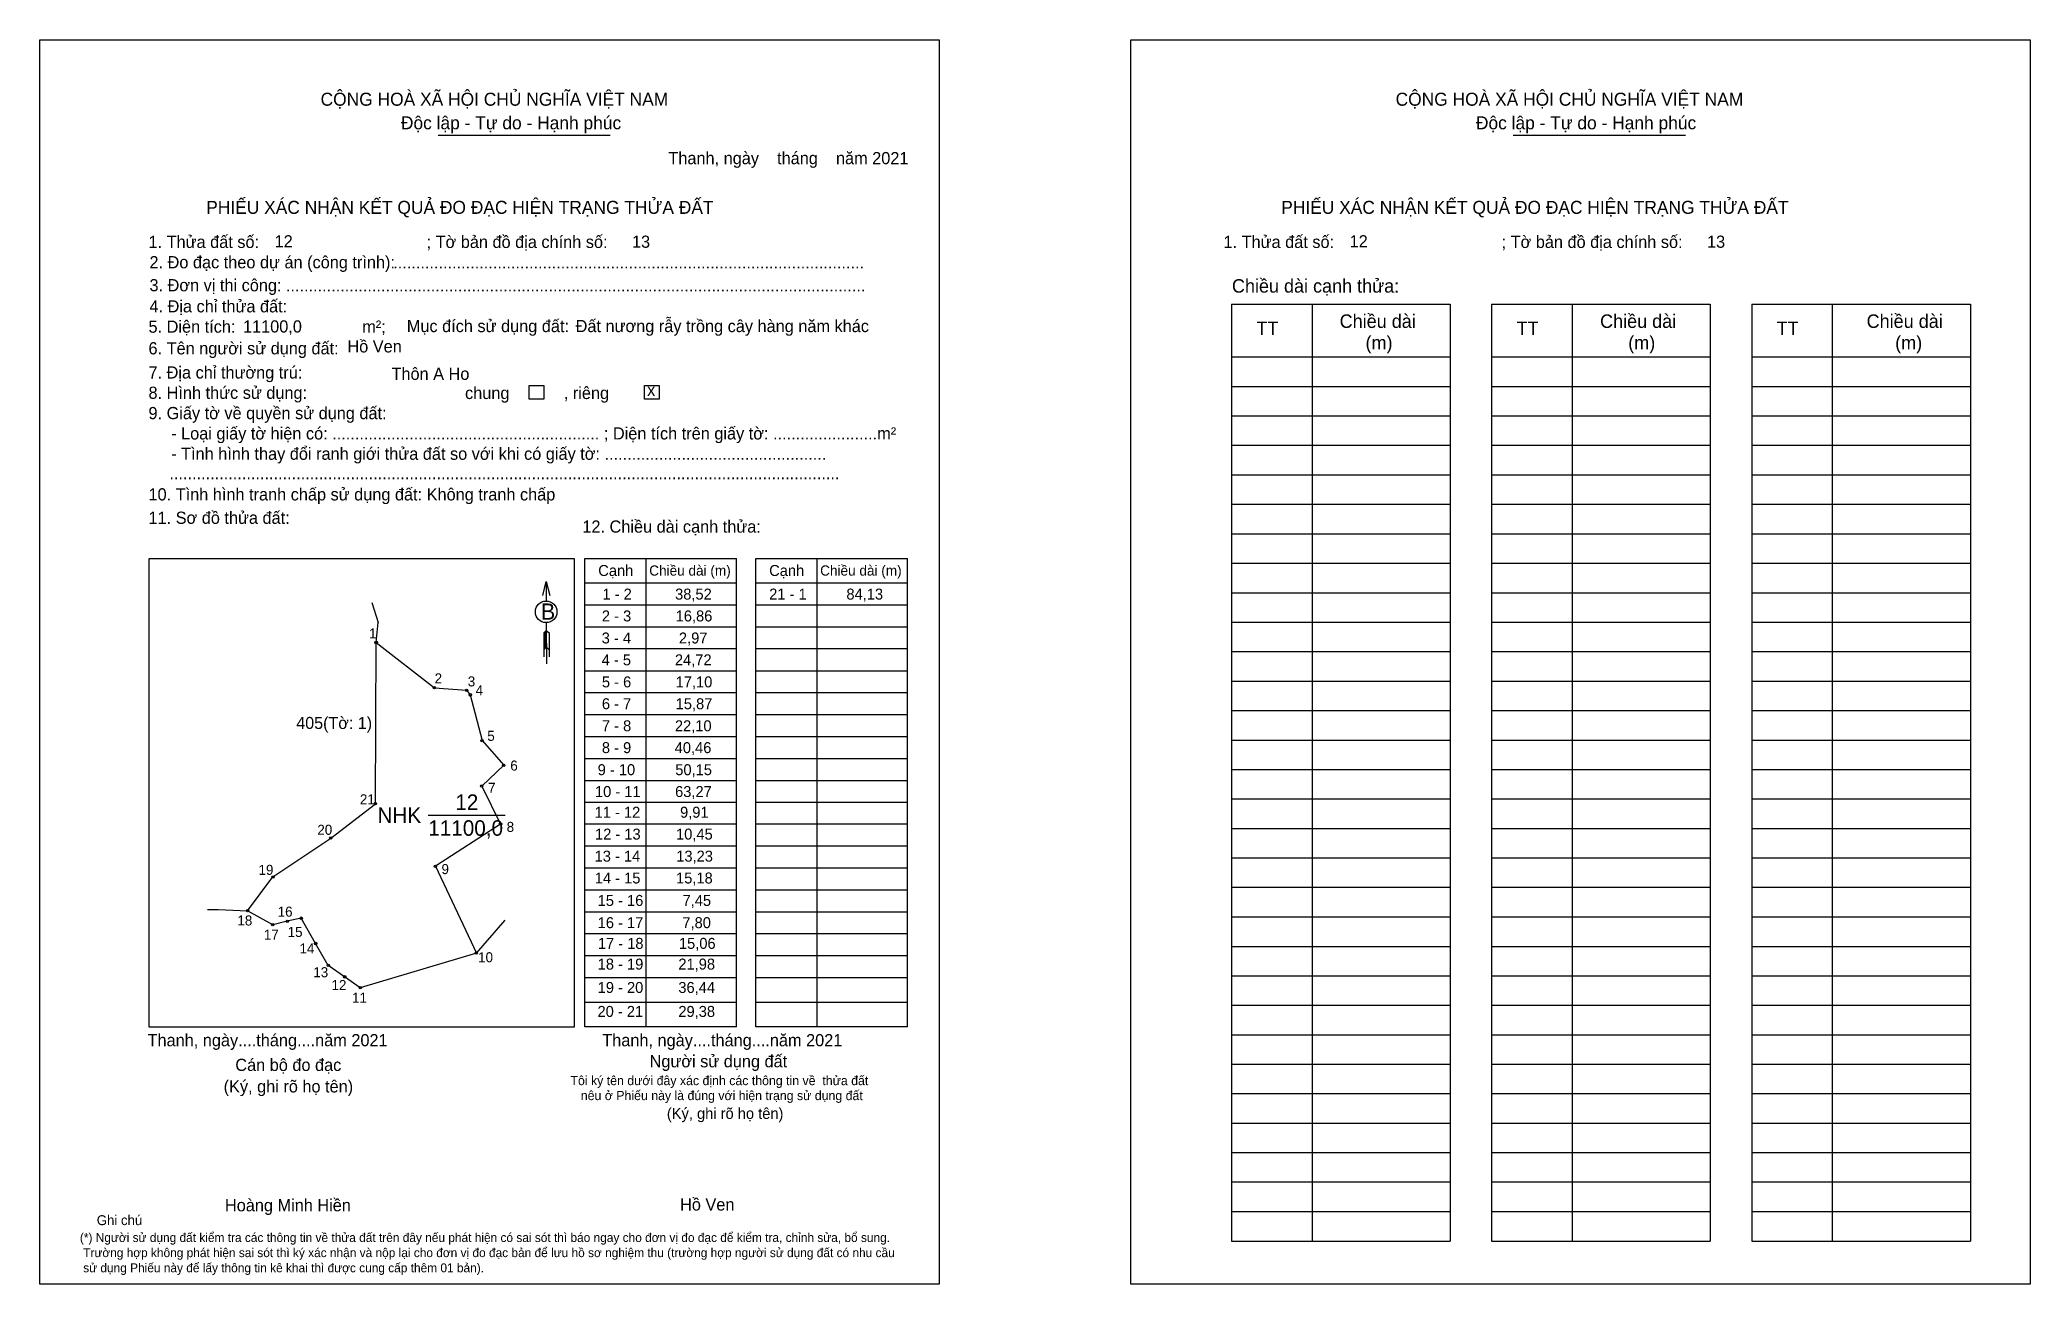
# Model space of a CAD drawing. Extents: x 545670 to 546709, y 1823440 to 1824090.
import ezdxf

# ---------------------------------------------------------------- set-up
doc = ezdxf.new("R2010")
doc.units = 0
for name, color, linetype in [('CanhThua', 7, 'Continuous'), ('kqddKhungInTrang1', 7, 'Continuous'), ('kqddKhungInTrang2', 7, 'Continuous'), ('kqddNoiDung', 7, 'Continuous'), ('kqddTemplate', 7, 'Continuous'), ('MocDinhThua', 7, 'Continuous'), ('NhanDiaChinhThua', 7, 'Continuous'), ('NhanTuCan', 7, 'Continuous'), ('RauThua', 7, 'Continuous'), ('SoHieuDinhThua', 7, 'Continuous')]:
    doc.layers.add(name, color=color, linetype=linetype)

msp = doc.modelspace()

# ---------------------------------------------------------------- linework, layer by layer
at = {"layer": 'CanhThua'}
for p, q in [((545845, 1823691.1), (545845.4, 1823775.2)), ((545845.4, 1823775.2), (545875.8, 1823751.6)), ((545875.8, 1823751.6), (545892.6, 1823750.3)), ((545892.6, 1823750.3), (545894.5, 1823747.9)), ((545894.5, 1823747.9), (545900.7, 1823724)), ((545900.7, 1823724), (545912, 1823711.2)), ((545912, 1823711.2), (545900.5, 1823700.3)), ((545900.5, 1823700.3), (545910.3, 1823680.5)), ((545821.7, 1823673.2), (545845, 1823691.1)), ((545910.3, 1823680.5), (545876.3, 1823658.5)), ((545791.5, 1823652.9), (545821.7, 1823673.2)), ((545876.3, 1823658.5), (545897.7, 1823613.2)), ((545778.3, 1823635.3), (545791.5, 1823652.9)), ((545791.4, 1823628), (545778.3, 1823635.3)), ((545799, 1823629.8), (545791.4, 1823628)), ((545806.3, 1823631.4), (545799, 1823629.8)), ((545813.8, 1823618.2), (545806.3, 1823631.4)), ((545820.4, 1823606.8), (545813.8, 1823618.2)), ((545828.9, 1823600.8), (545820.4, 1823606.8)), ((545897.7, 1823613.2), (545837.1, 1823595.1)), ((545837.1, 1823595.1), (545828.9, 1823600.8))]:
    msp.add_line(p, q, dxfattribs=at)
at = {"layer": 'kqddKhungInTrang1'}
msp.add_lwpolyline([(545669.9, 1824089.6), (546139.2, 1824089.6), (546139.2, 1823440.5), (545669.9, 1823440.5)], close=True, dxfattribs=at)
at = {"layer": 'kqddKhungInTrang2'}
msp.add_lwpolyline([(546239.3, 1824089.6), (546708.6, 1824089.6), (546708.6, 1823440.5), (546239.3, 1823440.5)], close=True, dxfattribs=at)
at = {"layer": 'kqddTemplate'}
for p, q in [((545877.7, 1824039.9), (545967.6, 1824039.9)), ((546438.8, 1824039.9), (546528.6, 1824039.9)), ((546291.8, 1823951.7), (546405.9, 1823951.7)), ((546291.8, 1823951.7), (546291.8, 1823463)), ((546333.8, 1823951.7), (546333.8, 1823463)), ((546405.9, 1823951.7), (546405.9, 1823463)), ((546427.5, 1823951.7), (546427.5, 1823463)), ((546427.5, 1823951.7), (546541.6, 1823951.7)), ((546469.5, 1823951.7), (546469.5, 1823463)), ((546541.6, 1823951.7), (546541.6, 1823463)), ((546563.3, 1823951.7), (546563.3, 1823463)), ((546563.3, 1823951.7), (546677.4, 1823951.7)), ((546605.2, 1823951.7), (546605.2, 1823463)), ((546677.4, 1823951.7), (546677.4, 1823463)), ((546291.8, 1823924.2), (546405.9, 1823924.2)), ((546427.5, 1823924.2), (546541.6, 1823924.2)), ((546563.3, 1823924.2), (546677.4, 1823924.2)), ((546291.8, 1823908.8), (546405.9, 1823908.8)), ((546427.5, 1823908.8), (546541.6, 1823908.8)), ((546563.3, 1823908.8), (546677.4, 1823908.8)), ((546291.8, 1823893.4), (546405.9, 1823893.4)), ((546427.5, 1823893.4), (546541.6, 1823893.4)), ((546563.3, 1823893.4), (546677.4, 1823893.4)), ((546291.8, 1823878.1), (546405.9, 1823878.1)), ((546427.5, 1823878.1), (546541.6, 1823878.1)), ((546563.3, 1823878.1), (546677.4, 1823878.1)), ((546291.8, 1823862.7), (546405.9, 1823862.7)), ((546427.5, 1823862.7), (546541.6, 1823862.7)), ((546563.3, 1823862.7), (546677.4, 1823862.7)), ((546291.8, 1823847.3), (546405.9, 1823847.3)), ((546427.5, 1823847.3), (546541.6, 1823847.3)), ((546563.3, 1823847.3), (546677.4, 1823847.3)), ((546291.8, 1823831.9), (546405.9, 1823831.9)), ((546427.5, 1823831.9), (546541.6, 1823831.9)), ((546563.3, 1823831.9), (546677.4, 1823831.9)), ((545954.3, 1823819.1), (546033.4, 1823819.1)), ((545954.3, 1823574.8), (545954.3, 1823819.1)), ((545986.1, 1823819.1), (545986.1, 1823574.8)), ((546033.4, 1823574.8), (546033.4, 1823819.1)), ((546043.5, 1823819.1), (546122.6, 1823819.1)), ((546043.5, 1823574.8), (546043.5, 1823819.1)), ((546075.3, 1823819.1), (546075.3, 1823574.8)), ((546122.6, 1823574.8), (546122.6, 1823819.1)), ((546291.8, 1823816.6), (546405.9, 1823816.6)), ((546427.5, 1823816.6), (546541.6, 1823816.6)), ((546563.3, 1823816.6), (546677.4, 1823816.6)), ((545934.2, 1823807.1), (545934.2, 1823796.8)), ((545954.3, 1823806.3), (546033.4, 1823806.3)), ((546043.5, 1823806.3), (546122.6, 1823806.3)), ((545954.3, 1823794.9), (546033.4, 1823794.9)), ((546043.5, 1823794.9), (546122.6, 1823794.9)), ((546291.8, 1823801.2), (546405.9, 1823801.2)), ((546427.5, 1823801.2), (546541.6, 1823801.2)), ((546563.3, 1823801.2), (546677.4, 1823801.2)), ((545934.2, 1823785.6), (545934.3, 1823764)), ((545954.3, 1823783.4), (546033.4, 1823783.4)), ((546043.5, 1823783.4), (546122.6, 1823783.4)), ((546291.8, 1823785.8), (546405.9, 1823785.8)), ((546427.5, 1823785.8), (546541.6, 1823785.8)), ((546563.3, 1823785.8), (546677.4, 1823785.8)), ((545934.2, 1823781.4), (545932.9, 1823780.2)), ((545934.2, 1823780.8), (545932.9, 1823779.6)), ((545934.2, 1823780.3), (545932.9, 1823779)), ((545932.9, 1823780.2), (545932.9, 1823767.8)), ((545934.2, 1823779.7), (545932.9, 1823778.4)), ((545934.2, 1823779.1), (545932.9, 1823777.8)), ((545934.2, 1823778.5), (545932.9, 1823777.2)), ((545934.2, 1823777.9), (545932.9, 1823776.7)), ((545934.2, 1823777.3), (545932.9, 1823776.1)), ((545934.2, 1823776.7), (545932.9, 1823775.5)), ((545934.2, 1823776.2), (545932.9, 1823774.9)), ((545934.2, 1823775.6), (545932.9, 1823774.3)), ((545934.2, 1823775), (545932.9, 1823773.7)), ((545934.3, 1823774.4), (545932.9, 1823773.1)), ((545934.3, 1823773.8), (545932.9, 1823772.6)), ((545934.3, 1823773.2), (545932.9, 1823772)), ((545934.3, 1823772.7), (545932.9, 1823771.4)), ((545934.2, 1823781.4), (545935.6, 1823780.2)), ((545934.3, 1823772.7), (545935.6, 1823771.4)), ((545935.6, 1823780.2), (545935.6, 1823767.8)), ((545954.3, 1823772), (546033.4, 1823772)), ((546043.5, 1823772), (546122.6, 1823772)), ((546291.8, 1823770.5), (546405.9, 1823770.5)), ((546427.5, 1823770.5), (546541.6, 1823770.5)), ((546563.3, 1823770.5), (546677.4, 1823770.5)), ((545954.3, 1823760.5), (546033.4, 1823760.5)), ((546043.5, 1823760.5), (546122.6, 1823760.5)), ((546291.8, 1823755.1), (546405.9, 1823755.1)), ((546427.5, 1823755.1), (546541.6, 1823755.1)), ((546563.3, 1823755.1), (546677.4, 1823755.1)), ((545954.3, 1823749.1), (546033.4, 1823749.1)), ((546043.5, 1823749.1), (546122.6, 1823749.1)), ((545954.3, 1823737.6), (546033.4, 1823737.6)), ((546043.5, 1823737.6), (546122.6, 1823737.6)), ((546291.8, 1823739.7), (546405.9, 1823739.7)), ((546427.5, 1823739.7), (546541.6, 1823739.7)), ((546563.3, 1823739.7), (546677.4, 1823739.7)), ((545954.3, 1823726.2), (546033.4, 1823726.2)), ((546043.5, 1823726.2), (546122.6, 1823726.2)), ((546291.8, 1823724.3), (546405.9, 1823724.3)), ((546427.5, 1823724.3), (546541.6, 1823724.3)), ((546563.3, 1823724.3), (546677.4, 1823724.3)), ((545954.3, 1823714.7), (546033.4, 1823714.7)), ((546043.5, 1823714.7), (546122.6, 1823714.7)), ((545954.3, 1823703.3), (546033.4, 1823703.3)), ((546043.5, 1823703.3), (546122.6, 1823703.3)), ((546291.8, 1823709), (546405.9, 1823709)), ((546427.5, 1823709), (546541.6, 1823709)), ((546563.3, 1823709), (546677.4, 1823709)), ((546033.4, 1823691.8), (545954.3, 1823691.8)), ((546122.6, 1823691.8), (546043.5, 1823691.8)), ((546291.8, 1823693.6), (546405.9, 1823693.6)), ((546427.5, 1823693.6), (546541.6, 1823693.6)), ((546563.3, 1823693.6), (546677.4, 1823693.6)), ((546033.4, 1823680.4), (545954.3, 1823680.4)), ((546122.6, 1823680.4), (546043.5, 1823680.4)), ((546033.4, 1823668.9), (545954.3, 1823668.9)), ((546122.6, 1823668.9), (546043.5, 1823668.9)), ((546291.8, 1823678.2), (546405.9, 1823678.2)), ((546427.5, 1823678.2), (546541.6, 1823678.2)), ((546563.3, 1823678.2), (546677.4, 1823678.2)), ((546291.8, 1823662.9), (546405.9, 1823662.9)), ((546427.5, 1823662.9), (546541.6, 1823662.9)), ((546563.3, 1823662.9), (546677.4, 1823662.9)), ((546033.4, 1823657.5), (545954.3, 1823657.5)), ((546122.6, 1823657.5), (546043.5, 1823657.5)), ((546033.4, 1823646), (545954.3, 1823646)), ((546122.6, 1823646), (546043.5, 1823646)), ((546291.8, 1823647.5), (546405.9, 1823647.5)), ((546427.5, 1823647.5), (546541.6, 1823647.5)), ((546563.3, 1823647.5), (546677.4, 1823647.5)), ((546033.4, 1823634.6), (545954.3, 1823634.6)), ((546122.6, 1823634.6), (546043.5, 1823634.6)), ((546291.8, 1823632.1), (546405.9, 1823632.1)), ((546427.5, 1823632.1), (546541.6, 1823632.1)), ((546563.3, 1823632.1), (546677.4, 1823632.1)), ((546033.4, 1823623.2), (545954.3, 1823623.2)), ((546122.6, 1823623.2), (546043.5, 1823623.2)), ((546291.8, 1823616.7), (546405.9, 1823616.7)), ((546427.5, 1823616.7), (546541.6, 1823616.7)), ((546563.3, 1823616.7), (546677.4, 1823616.7)), ((546033.4, 1823611.7), (545954.3, 1823611.7)), ((546122.6, 1823611.7), (546043.5, 1823611.7)), ((546033.4, 1823600.3), (545954.3, 1823600.3)), ((546122.6, 1823600.3), (546043.5, 1823600.3)), ((546291.8, 1823601.4), (546405.9, 1823601.4)), ((546427.5, 1823601.4), (546541.6, 1823601.4)), ((546563.3, 1823601.4), (546677.4, 1823601.4)), ((546033.4, 1823587.5), (545954.3, 1823587.5)), ((546122.6, 1823587.5), (546043.5, 1823587.5)), ((546291.8, 1823586), (546405.9, 1823586)), ((546427.5, 1823586), (546541.6, 1823586)), ((546563.3, 1823586), (546677.4, 1823586)), ((546033.4, 1823574.8), (545954.3, 1823574.8)), ((546122.6, 1823574.8), (546043.5, 1823574.8)), ((546291.8, 1823570.6), (546405.9, 1823570.6)), ((546427.5, 1823570.6), (546541.6, 1823570.6)), ((546563.3, 1823570.6), (546677.4, 1823570.6)), ((546291.8, 1823555.3), (546405.9, 1823555.3)), ((546427.5, 1823555.3), (546541.6, 1823555.3)), ((546563.3, 1823555.3), (546677.4, 1823555.3)), ((546291.8, 1823539.9), (546405.9, 1823539.9)), ((546427.5, 1823539.9), (546541.6, 1823539.9)), ((546563.3, 1823539.9), (546677.4, 1823539.9)), ((546291.8, 1823524.5), (546405.9, 1823524.5)), ((546427.5, 1823524.5), (546541.6, 1823524.5)), ((546563.3, 1823524.5), (546677.4, 1823524.5)), ((546291.8, 1823509.1), (546405.9, 1823509.1)), ((546427.5, 1823509.1), (546541.6, 1823509.1)), ((546563.3, 1823509.1), (546677.4, 1823509.1)), ((546291.8, 1823493.8), (546405.9, 1823493.8)), ((546427.5, 1823493.8), (546541.6, 1823493.8)), ((546563.3, 1823493.8), (546677.4, 1823493.8)), ((546291.8, 1823478.4), (546405.9, 1823478.4)), ((546427.5, 1823478.4), (546541.6, 1823478.4)), ((546563.3, 1823478.4), (546677.4, 1823478.4)), ((546291.8, 1823463), (546405.9, 1823463)), ((546427.5, 1823463), (546541.6, 1823463)), ((546563.3, 1823463), (546677.4, 1823463))]:
    msp.add_line(p, q, dxfattribs=at)
for points in [[(545925.3, 1823909.3), (545932.9, 1823909.3), (545932.9, 1823902.2), (545925.3, 1823902.2)], [(545985.4, 1823909.3), (545993, 1823909.3), (545993, 1823902.2), (545985.4, 1823902.2)], [(545727, 1823819.1), (545948.7, 1823819.1), (545948.7, 1823574.6), (545727, 1823574.6)]]:
    msp.add_lwpolyline(points, close=True, dxfattribs=at)
msp.add_lwpolyline([(545932.4, 1823799.7), (545934.2, 1823807.1), (545936.1, 1823799.7)], dxfattribs=at)
msp.add_circle((545934.1, 1823791.2), 5.63, dxfattribs=at)
at = {"layer": 'MocDinhThua'}
for centre in [(545845.4, 1823775.2), (545875.8, 1823751.6), (545892.6, 1823750.3), (545894.5, 1823747.9), (545900.7, 1823724), (545912, 1823711.2), (545900.5, 1823700.3), (545845, 1823691.1), (545910.3, 1823680.5), (545821.7, 1823673.2), (545876.3, 1823658.5), (545791.5, 1823652.9), (545778.3, 1823635.3), (545791.4, 1823628), (545799, 1823629.8), (545806.3, 1823631.4), (545813.8, 1823618.2), (545820.4, 1823606.8), (545897.7, 1823613.2), (545828.9, 1823600.8), (545837.1, 1823595.1)]:
    msp.add_circle(centre, 0.628, dxfattribs=at)
at = {"layer": 'NhanDiaChinhThua'}
msp.add_line((545872.6, 1823685.2), (545912.8, 1823685.2), dxfattribs=at)
at = {"layer": 'RauThua'}
for p, q in [((545843.2, 1823796), (545846.4, 1823785.6)), ((545845.4, 1823775.2), (545846.4, 1823785.6)), ((545757.4, 1823636), (545762.9, 1823635.9)), ((545762.9, 1823635.9), (545778.3, 1823635.3)), ((545897.7, 1823613.2), (545912.8, 1823630.3))]:
    msp.add_line(p, q, dxfattribs=at)

# ---------------------------------------------------------------- texts
at = {"layer": 'kqddNoiDung'}
for s, height, p in [('Thanh, ngày    tháng    năm 2021  ', 6.359, (545997.9, 1824024.7)), ('12', 6.36, (545792.4, 1823981.3)), ('13', 6.36, (545978.9, 1823981.1)), ('12', 6.36, (546353.4, 1823981.3)), ('13', 6.36, (546539.9, 1823981.1)), ('........................................................................................................', 6.3593, (545854.3, 1823970.3)), ('................................................................................................................................', 6.3593, (545798.3, 1823958.3)), ('11100,0', 6.36, (545775.9, 1823936.9)), ('Đất nương rẫy trồng cây hàng năm khác', 6.359, (545949.5, 1823937.1)), ('Hồ Ven', 6.36, (545830.4, 1823926.5)), ('Thôn A Ho', 6.36, (545853.4, 1823912.2)), ('x', 6.36, (545986.8, 1823903.8)), ('1 - 2', 5.72, (545963.5, 1823797.6)), ('38,52', 5.72, (546001.4, 1823797.6)), ('21 - 1', 5.72, (546050.5, 1823797.6)), ('84,13', 5.72, (546090.8, 1823797.6)), ('2 - 3', 5.72, (545963.2, 1823786.2)), ('16,86', 5.72, (546001.7, 1823786.2)), ('3 - 4', 5.72, (545963.1, 1823774.7)), ('2,97', 5.72, (546003.4, 1823774.7)), ('4 - 5', 5.72, (545963.1, 1823763.3)), ('24,72', 5.72, (546001.3, 1823763.3)), ('5 - 6', 5.72, (545963.2, 1823751.8)), ('17,10', 5.72, (546001.7, 1823751.8)), ('6 - 7', 5.72, (545963.2, 1823740.4)), ('15,87', 5.72, (546001.7, 1823740.4)), ('7 - 8', 5.72, (545963.2, 1823728.9)), ('22,10', 5.72, (546001.3, 1823728.9)), ('8 - 9', 5.72, (545963.2, 1823717.5)), ('40,46', 5.72, (546001.2, 1823717.5)), ('9 - 10', 5.72, (545961, 1823706)), ('50,15', 5.72, (546001.5, 1823706)), ('10 - 11', 5.72, (545959.6, 1823694.6)), ('63,27', 5.72, (546001.4, 1823694.6)), ('11 - 12', 5.72, (545959.4, 1823683.8)), ('9,91', 5.72, (546004, 1823683.8)), ('12 - 13', 5.72, (545959.6, 1823672.4)), ('10,45', 5.72, (546001.9, 1823672.4)), ('13 - 14', 5.72, (545959.4, 1823660.9)), ('13,23', 5.72, (546002, 1823660.9)), ('14 - 15', 5.72, (545959.5, 1823649.5)), ('15,18', 5.72, (546001.9, 1823649.5)), ('15 - 16', 5.72, (545961, 1823637.8)), ('7,45', 5.72, (546005.3, 1823637.8)), ('16 - 17', 5.72, (545961, 1823626.2)), ('7,80', 5.72, (546005.2, 1823626.2)), ('17 - 18', 5.72, (545961.1, 1823615.4)), ('15,06', 5.72, (546003.4, 1823615.4)), ('18 - 19', 5.72, (545961, 1823604.6)), ('21,98', 5.72, (546003.1, 1823604.6)), ('19 - 20', 5.72, (545961, 1823592.4)), ('36,44', 5.72, (546003.1, 1823592.4)), ('20 - 21', 5.72, (545960.9, 1823579.9)), ('29,38', 5.72, (546003.1, 1823579.9)), ('Thanh, ngày....tháng....năm 2021', 6.359, (545726.1, 1823564.6)), ('Thanh, ngày....tháng....năm 2021', 6.359, (545963.4, 1823564.6)), ('Hồ Ven', 6.36, (546004, 1823478.9))]:
    msp.add_text(s, height=height, dxfattribs=at).set_placement(p)
at = {"layer": 'kqddTemplate'}
for s, height, p in [('CỘNG HOÀ XÃ HỘI CHỦ NGHĨA VIỆT NAM', 6.783, (545816.4, 1824055.2)), ('CỘNG HOÀ XÃ HỘI CHỦ NGHĨA VIỆT NAM', 6.783, (546377.4, 1824055.2)), ('Độc lập - Tự do - Hạnh phúc', 6.783, (545858.3, 1824042.9)), ('Độc lập - Tự do - Hạnh phúc', 6.783, (546419.3, 1824042.9)), ('PHIẾU XÁC NHẬN KẾT QUẢ ĐO ĐẠC HIỆN TRẠNG THỬA ĐẤT', 6.783, (545756.7, 1823998.8)), ('PHIẾU XÁC NHẬN KẾT QUẢ ĐO ĐẠC HIỆN TRẠNG THỬA ĐẤT', 6.783, (546317.7, 1823998.8)), ('1. Thửa đất số:                                     ; Tờ bản đồ địa chính số:', 6.359, (545726.6, 1823981)), ('1. Thửa đất số:                                     ; Tờ bản đồ địa chính số:', 6.359, (546287.6, 1823981)), ('2. Đo đạc theo dự án (công trình): ', 6.359, (545727.1, 1823970.4)), ('3. Đơn vị thi công: ', 6.359, (545727.1, 1823958.4)), ('Chiều dài cạnh thửa:', 7.027, (546292, 1823957.7)), ('4. Địa chỉ thửa đất:', 6.359, (545727.1, 1823947.4)), ('5. Diện tích:                            m²; ', 6.359, (545726.6, 1823936.8)), ('Mục đích sử dụng đất:', 6.359, (545861.4, 1823937.1)), ('TT', 7.03, (546304.8, 1823935.6)), ('Chiều dài', 7.03, (546348.2, 1823939.3)), ('TT', 7.03, (546440.5, 1823935.6)), ('Chiều dài', 7.03, (546484.1, 1823939.3)), ('TT', 7.03, (546576.2, 1823935.6)), ('Chiều dài', 7.03, (546623.2, 1823939.3)), ('6. Tên người sử dụng đất:', 6.359, (545726.6, 1823925.5)), ('(m)', 7.03, (546361.7, 1823928.1)), ('(m)', 7.03, (546498.8, 1823928.1)), ('(m)', 7.03, (546638.1, 1823928.1)), ('7. Địa chỉ thường trú:', 6.359, (545726.6, 1823912.9)), ('8. Hình thức sử dụng:', 6.359, (545726.6, 1823902.3)), ('chung            , riêng', 6.359, (545891.8, 1823902.2)), ('9. Giấy tờ về quyền sử dụng đất:', 6.359, (545726.6, 1823891.7)), ('     - Loại giấy tờ hiện có: ........................................................... ; Diện tích trên giấy tờ: .......................m²', 6.3593, (545726.6, 1823881.1)), ('     - Tình hình thay đổi ranh giới thửa đất so với khi có giấy tờ: .................................................', 6.3593, (545726.6, 1823870.5)), ('10. Tình hình tranh chấp sử dụng đất: Không tranh chấp', 6.359, (545726.6, 1823849.3)), ('....................................................................................................................................................', 6.3593, (545737.5, 1823860.4)), ('11. Sơ đồ thửa đất:', 6.359, (545726.6, 1823837.1)), ('12. Chiều dài cạnh thửa:', 6.359, (545953, 1823832.5)), ('Cạnh', 5.72, (545961.3, 1823809.9)), ('Chiều dài (m)', 5.299, (545987.9, 1823810.1)), ('Cạnh', 5.72, (546050.5, 1823809.9)), ('Chiều dài (m)', 5.299, (546077.1, 1823810.1)), ('B', 8.48, (545931.3, 1823787.1)), ('Cán bộ đo đạc', 6.359, (545771.9, 1823551.7)), ('Người sử dụng đất', 6.359, (545988.1, 1823553.6)), ('(Ký, ghi rõ họ tên)', 6.359, (545765.8, 1823540.5)), ('Tôi ký tên dưới đây xác định các thông tin về  thửa đất ', 4.808, (545946.8, 1823544.3)), ('nêu ở Phiếu này là đúng với hiện trạng sử dụng đất', 4.808, (545952.2, 1823536.5)), ('(Ký, ghi rõ họ tên)', 5.723, (545997.1, 1823526.7)), ('Hoàng Minh Hiền', 6.359, (545766.5, 1823478.5)), ('Ghi chú', 5.15, (545699.6, 1823471.3)), ('(*) Người sử dụng đất kiểm tra các thông tin về thửa đất trên đây nếu phát hiện có sai sót thì báo ngay cho đơn vị đo đạc để kiểm tra, chỉnh sửa, bổ sung.', 4.6359, (545690.8, 1823462.5)), (' Trường hợp không phát hiện sai sót thì ký xác nhận và nộp lại cho đơn vị đo đạc bản để lưu hồ sơ nghiệm thu (trường hợp người sử dụng đất có nhu cầu', 4.6359, (545690.8, 1823454.6)), (' sử dụng Phiếu này để lấy thông tin kê khai thì được cung cấp thêm 01 bản).', 4.636, (545690.8, 1823446.7))]:
    msp.add_text(s, height=height, dxfattribs=at).set_placement(p)
at = {"layer": 'NhanDiaChinhThua'}
for s, p in [('12', (545886.7, 1823687.9)), ('NHK', (545846.1, 1823681.1)), ('11100,0', (545872.6, 1823674.4))]:
    msp.add_text(s, height=8.07, dxfattribs=at).set_placement(p)
at = {"layer": 'NhanTuCan'}
msp.add_text('405(Tờ: 1)', height=6.28, dxfattribs=at).set_placement((545803.7, 1823730.1))
at = {"layer": 'SoHieuDinhThua'}
for s, p in [('1', (545841.7, 1823777.3)), ('2', (545875.9, 1823753.9)), ('3', (545893.2, 1823752.3)), ('4', (545897.3, 1823747.7)), ('5', (545903.4, 1823723.9)), ('6', (545915.4, 1823708.4)), ('7', (545903.8, 1823696.8)), ('21', (545836.9, 1823690.8)), ('20', (545814.7, 1823674.9)), ('8', (545913.5, 1823676.4)), ('19', (545784, 1823654)), ('9', (545879.5, 1823654.4)), ('16', (545794, 1823632.2)), ('18', (545773, 1823627.6)), ('17', (545786.8, 1823620.2)), ('15', (545799.2, 1823621.6)), ('14', (545805.4, 1823613)), ('10', (545898.6, 1823608.4)), ('13', (545812.6, 1823600.6)), ('12', (545822.1, 1823593.9)), ('11', (545832.8, 1823587.3))]:
    msp.add_text(s, height=5.23, dxfattribs=at).set_placement(p)

doc.saveas('drawing.dxf')
